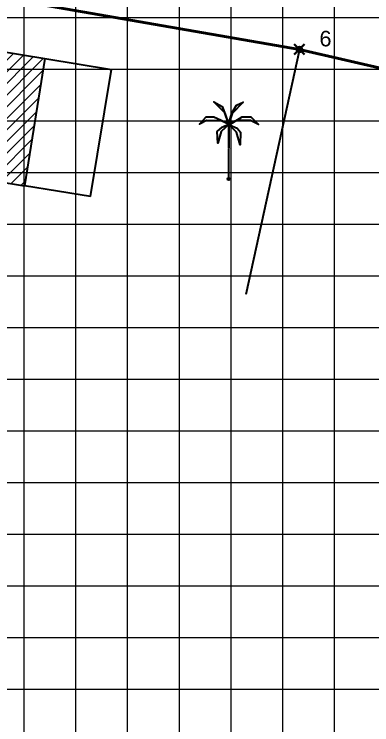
# Model space of a CAD drawing. Header units: millimetres. Extents: x 684983 to 685377, y 990360 to 990509.
# Drawn here: x 685151.61 to 685165.43, y 990428.67 to 990456.17 of the extents above; entities that cross this region are included whole.
import ezdxf

# ---------------------------------------------------------------- set-up
doc = ezdxf.new("R2010")
doc.units = ezdxf.units.MM
doc.header["$PDMODE"] = 35
doc.header["$PDSIZE"] = 0.2
for name, color, linetype, lineweight in [('BD', 1, 'Continuous', 40), ('BDRY POINT', 7, 'Continuous', 30), ('grid', 8, 'Continuous', 9), ('HAtch', 200, 'Continuous', 9)]:
    doc.layers.add(name, color=color, linetype=linetype, lineweight=lineweight)
for name, color, linetype in [('BL', 202, 'Continuous'), ('dim', 7, 'Continuous'), ('LN', 3, 'Continuous'), ('SYMBOLS', 7, 'Continuous'), ('WALL', 4, 'Continuous')]:
    doc.layers.add(name, color=color, linetype=linetype)
doc.styles.add('DIM', font='ARIALN.TTF', dxfattribs={"width": 0.8, "height": 1})
doc.styles.add('ROMANS', font='arial.ttf')
doc.dimstyles.get("Standard").update_dxf_attribs({"dimtxt": 1, "dimasz": 0.18, "dimexe": 0.18, "dimexo": 0.0625, "dimgap": 0.09, "dimtad": 0, "dimrnd": 0.05, "dimzin": 0, "dimdsep": 46, "dimtxsty": 'DIM', "dimcen": 0.09, "dimse1": 1, "dimse2": 1, "dimsd1": 1, "dimsd2": 1, "dimadec": 0, "dimazin": 0, "dimtfac": 1, "dimtix": 1, "dimtofl": 0, "dimtmove": 2, "dimatfit": 3, "dimfxl": 0, "dimtolj": 1, "dimtzin": 0, "dimarcsym": 0})

# ---------------------------------------------------------------- blocks, each defined once
blk = doc.blocks.new('BD')
at = {"color": 7}
for p, q in [((-0.037, -0.034), (0.037, 0.034)), ((-0.035, 0.035), (0.035, -0.035))]:
    blk.add_line(p, q, dxfattribs=at)
blk.add_circle((0, 0), 0.05, dxfattribs=at)
blk.add_point((0, 0), dxfattribs=at)
blk = doc.blocks.new('*D59')
at = {"layer": 'Defpoints', "color": 0, "transparency": 16777216}
for p in [(685162.82, 990455.618), (685162.631, 990454.809), (685177.089, 990451.441)]:
    blk.add_point(p, dxfattribs=at)
at = {"layer": 'dim', "color": 0, "transparency": 16777216, "insert": (685170.049, 990453.934), "char_height": 1, "attachment_point": 5, "rotation": 346.8868, "style": 'DIM'}
blk.add_mtext('\\A1;14.85', dxfattribs=at)
blk = doc.blocks.new('*D60')
at = {"layer": 'Defpoints', "color": 0, "transparency": 16777216}
for p in [(685138.757, 990459.96), (685138.589, 990458.995), (685162.631, 990454.809)]:
    blk.add_point(p, dxfattribs=at)
at = {"layer": 'dim', "color": 0, "transparency": 16777216, "insert": (685150.778, 990457.867), "char_height": 1, "attachment_point": 5, "rotation": 350.1232, "style": 'DIM'}
blk.add_mtext('\\A1;24.40', dxfattribs=at)
blk = doc.blocks.new('A$C11072AF8')
blk.add_hatch(color=3).paths.add_polyline_path([(0.783, 0.03, 1), (0.723, 0.03, 1)])
at = {"color": 3}
blk.add_line((0.753, 0.03), (0.758, 0.808), dxfattribs=at)
blk.add_lwpolyline([(0.754, 0.831), (0.758, 0.863), (0.758, 1.442), (0.553, 1.258), (0.471, 0.958), (0.451, 1.258), (0.58, 1.367), (0.744, 1.449), (0.553, 1.531), (0.178, 1.538), (0, 1.449), (0.171, 1.64), (0.369, 1.633), (0.744, 1.463), (0.649, 1.742), (0.369, 2.022), (0.58, 1.906), (0.662, 1.708), (0.744, 1.456), (0.84, 1.749), (0.949, 1.94), (1.12, 2.015), (0.84, 1.722), (0.737, 1.415), (1.099, 1.633), (1.324, 1.633), (1.522, 1.435), (1.311, 1.545), (0.956, 1.538), (0.73, 1.449), (0.969, 1.34), (1.051, 1.238), (1.045, 0.917), (0.949, 1.245), (0.751, 1.429), (0.758, 0.835), (0.759, 0.823)], dxfattribs=at)
blk.add_circle((0.753, 0.03), 0.03, dxfattribs=at)
blk = doc.blocks.new('A$C0CA14312')
blk.add_blockref('A$C11072AF8', (0, 0))
blk = doc.blocks.new('CCONUT')
at = {"xscale": 0.6000000000000001, "yscale": 0.6000000000000001, "zscale": 0.6000000000000001}
blk.add_blockref('A$C0CA14312', (-0.452, -0.018), dxfattribs=at)

msp = doc.modelspace()

# ---------------------------------------------------------------- hatches: boundary and pattern name
at = {"layer": 'HAtch'}
h = msp.add_hatch(dxfattribs=at)
h.set_pattern_fill('ANSI31', color=256, scale=0.1)
h.set_pattern_definition([(45, (-29.76735, 1.1705), (-0.22450640303, 0.22450640303), [])])
h.paths.add_polyline_path([(685216.569, 990417.868), (685208.797, 990420.299), (685205.207, 990408.824), (685212.979, 990406.393)])
h.paths.add_polyline_path([(685169.194, 990416.161), (685166.781, 990416.829), (685166.268, 990414.415), (685168.681, 990413.747)])
h.paths.add_polyline_path([(685156.726, 990416.507), (685152.677, 990417.387), (685153.102, 990419.344), (685151.045, 990419.802), (685150.962, 990419.416), (685143.884, 990420.955), (685141.457, 990409.793), (685154.299, 990405.345)])
h.paths.add_polyline_path([(685152.791, 990454.458), (685142.603, 990456.135), (685141.822, 990451.208), (685152.01, 990449.531)])
h.paths.add_polyline_path([(685162.293, 990479.733), (685152.052, 990480.836), (685150.442, 990465.902), (685153.555, 990465.567), (685153.275, 990462.968), (685160.403, 990462.2)])
h.paths.add_polyline_path([(685179.889, 990460.974), (685170.104, 990462.066), (685169.527, 990457.301), (685179.312, 990456.209)])

# ---------------------------------------------------------------- linework, layer by layer
at = {"layer": 'BD'}
for p, q in [((685162.631, 990454.809), (685138.589, 990458.995)), ((685177.089, 990451.441), (685162.631, 990454.809))]:
    msp.add_line(p, q, dxfattribs=at)
at = {"layer": 'BL'}
for p, q in [((685142.603, 990456.135), (685152.791, 990454.458)), ((685152.791, 990454.458), (685152.01, 990449.531)), ((685141.822, 990451.208), (685152.01, 990449.531))]:
    msp.add_line(p, q, dxfattribs=at)
at = {"layer": 'grid'}
for p, q in [((685151.977, 990509.155), (685151.977, 990370.9)), ((685153.977, 990509.155), (685153.977, 990370.9)), ((685155.977, 990509.155), (685155.977, 990370.9)), ((685157.977, 990509.155), (685157.977, 990370.9)), ((685159.977, 990509.155), (685159.977, 990370.9)), ((685161.977, 990509.155), (685161.977, 990370.9)), ((685163.977, 990509.155), (685163.977, 990370.9)), ((685221.159, 990456.038), (685118.727, 990456.038)), ((685221.159, 990454.038), (685118.727, 990454.038)), ((685221.159, 990452.038), (685118.727, 990452.038)), ((685221.159, 990450.038), (685118.727, 990450.038)), ((685221.159, 990448.038), (685118.727, 990448.038)), ((685221.159, 990446.038), (685118.727, 990446.038)), ((685221.159, 990444.038), (685118.727, 990444.038)), ((685221.159, 990442.038), (685118.727, 990442.038)), ((685221.159, 990440.038), (685118.727, 990440.038)), ((685221.159, 990438.038), (685118.727, 990438.038)), ((685221.159, 990436.038), (685118.727, 990436.038)), ((685221.159, 990434.038), (685118.727, 990434.038)), ((685221.159, 990432.038), (685118.727, 990432.038)), ((685221.159, 990430.038), (685118.727, 990430.038))]:
    msp.add_line(p, q, dxfattribs=at)
at = {"layer": 'LN'}
for p, q in [((685152.791, 990454.458), (685155.364, 990454.034)), ((685154.554, 990449.116), (685155.365, 990454.034)), ((685154.554, 990449.116), (685152.01, 990449.531))]:
    msp.add_line(p, q, dxfattribs=at)
at = {"layer": 'WALL'}
msp.add_line((685162.631, 990454.809), (685160.554, 990445.327), dxfattribs=at)

# ---------------------------------------------------------------- block references
at = {"layer": 'BDRY POINT'}
msp.add_blockref('BD', (685162.631, 990454.809), dxfattribs=at)
at = {"layer": 'SYMBOLS', "ltscale": 10, "xscale": 2.5, "yscale": 2.5, "zscale": 2.5}
msp.add_blockref('CCONUT', (685159.901, 990449.791, 99.906), dxfattribs=at)

# ---------------------------------------------------------------- texts
at = {"color": 1, "style": 'ROMANS'}
msp.add_text('6', height=0.6, dxfattribs=at).set_placement((685163.405, 990454.928))

# ---------------------------------------------------------------- dimensions: what is measured, and where the dimension line sits
at = {"layer": 'dim'}
for p1, p2, distance, picture, middle in [((685162.631, 990454.809), (685138.589, 990458.995), -0.979, '*D60', (685150.778, 990457.867)), ((685177.089, 990451.441), (685162.631, 990454.809), -0.83, '*D59', (685170.049, 990453.934))]:
    dim = msp.add_aligned_dim(p1=p1, p2=p2, distance=distance, dimstyle='Standard', dxfattribs=at)
    dim.commit()
    dim.dimension.update_dxf_attribs({"geometry": picture, "text_midpoint": middle})

doc.saveas('drawing.dxf')
